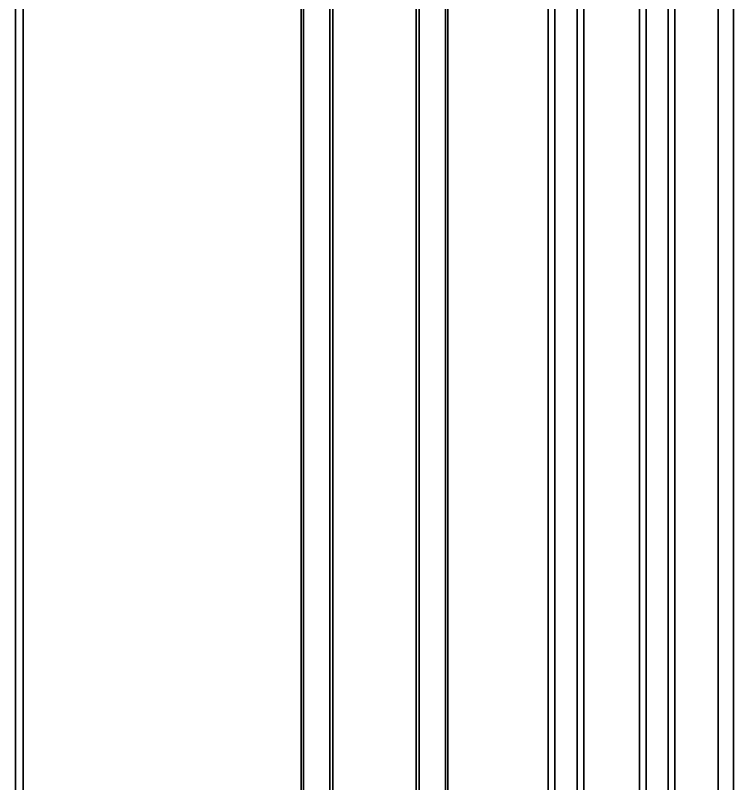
# Model space of a CAD drawing. Header units: millimetres. Extents: x 914 to 910632, y -176 to 682692.
# Drawn here: x 29408.1 to 29501.1, y 12290.8 to 12390.3 of the extents above; entities that cross this region are included whole.
import ezdxf

# ---------------------------------------------------------------- set-up
doc = ezdxf.new("R2010")
doc.units = ezdxf.units.MM
doc.layers.add('画图', color=3, linetype='Continuous', lineweight=30)

# ---------------------------------------------------------------- blocks, each defined once
blk = doc.blocks.new('33333')
at = {"color": 7, "linetype": 'Continuous', "lineweight": 35}
for p, q in [((1177002.7, -765147.06), (1176427.7, -765147.06)), ((1177002.7, -765151.06), (1176427.7, -765151.06)), ((1177002.7, -765162.26), (1176427.7, -765162.26)), ((1177002.7, -765164), (1176427.7, -765164)), ((1177002.7, -765169.73), (1176427.7, -765169.73)), ((1177002.7, -765171.46), (1176427.7, -765171.46)), ((1177002.7, -765185.86), (1176427.7, -765185.86)), ((1177002.7, -765187.6), (1176427.7, -765187.6)), ((1177002.7, -765193.33), (1176427.7, -765193.33)), ((1177002.7, -765195.06), (1176427.7, -765195.06)), ((1177002.7, -765221.06), (1176427.7, -765221.06)), ((1177002.7, -765221.66), (1176427.7, -765221.66)), ((1177002.7, -765228.46), (1176427.7, -765228.46)), ((1177002.7, -765229.26), (1176427.7, -765229.26)), ((1177002.7, -765250.86), (1176427.7, -765250.86)), ((1177002.7, -765251.66), (1176427.7, -765251.66)), ((1177002.7, -765258.46), (1176427.7, -765258.46)), ((1177002.7, -765259.06), (1176427.7, -765259.06)), ((1176974.77, -765331.06), (1176465.26, -765331.06)), ((1176975.11, -765333.06), (1176465.17, -765333.06))]:
    blk.add_line(p, q, dxfattribs=at)

msp = doc.modelspace()

# ---------------------------------------------------------------- block references
at = {"layer": '画图', "lineweight": 30, "xscale": 0.5, "yscale": 0.5, "zscale": 0.5, "rotation": 270}
msp.add_blockref('33333', (412074.594, 600661.679), dxfattribs=at)

doc.saveas('drawing.dxf')
